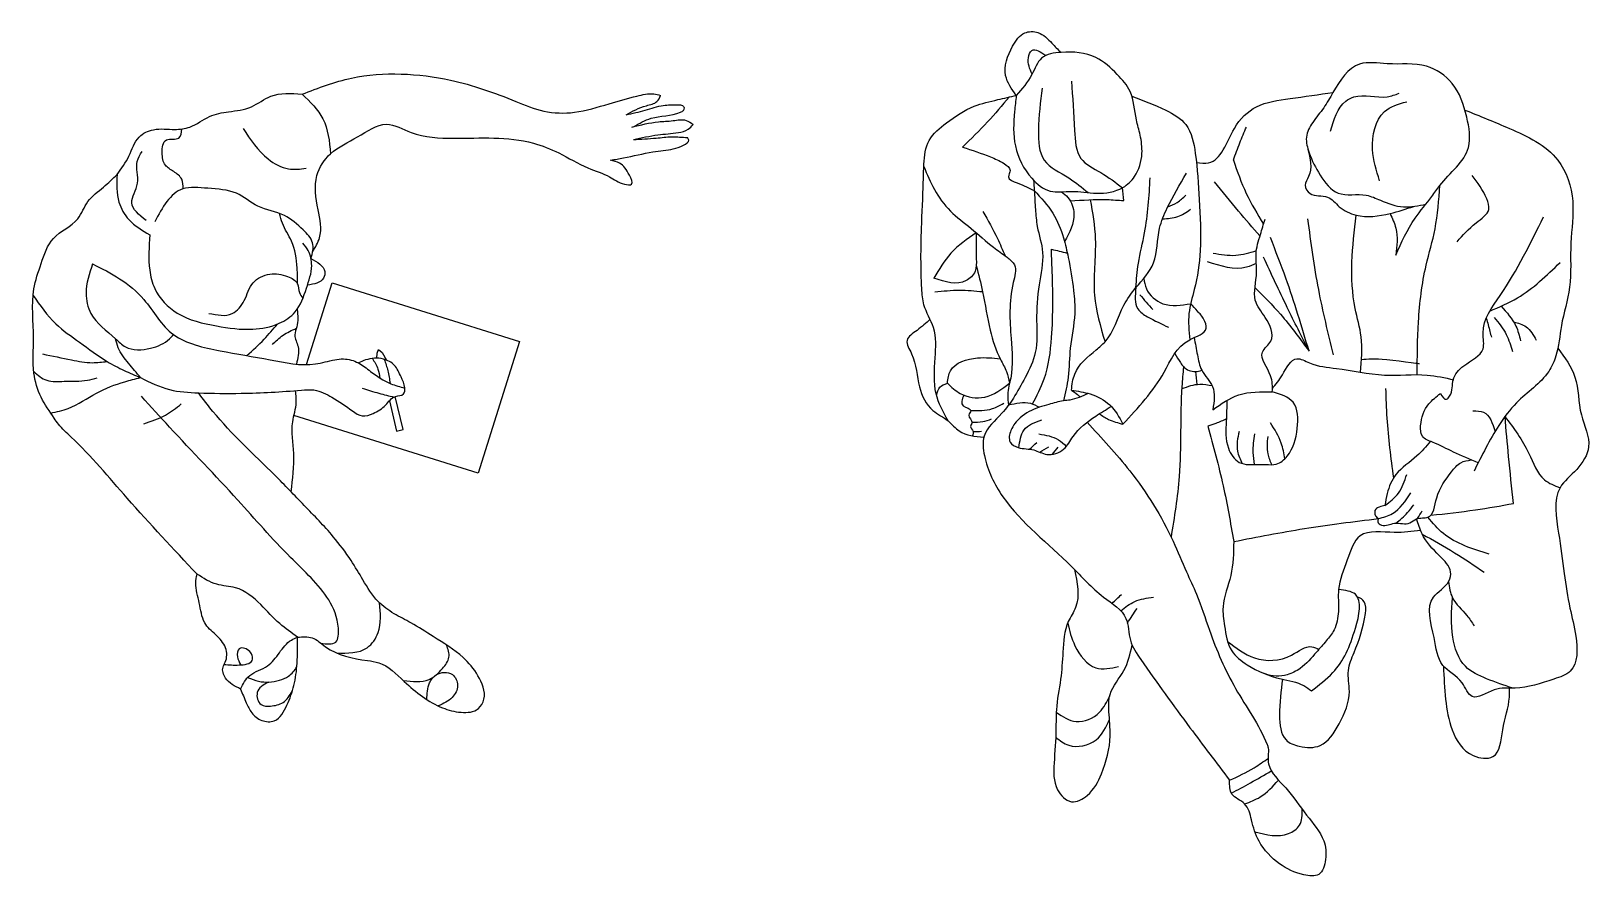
# Model space of a CAD drawing. Header units: inches. Extents: x 2044 to 8221, y 11207 to 15851.
# Drawn here: x 5430 to 8090, y 12635 to 14077 of the extents above; entities that cross this region are included whole.
import ezdxf

# ---------------------------------------------------------------- set-up
doc = ezdxf.new("R2010")
doc.units = ezdxf.units.IN
doc.header["$MEASUREMENT"] = 0
doc.layers.add('freecads.com', color=7, linetype='Continuous')

msp = doc.modelspace()

# ---------------------------------------------------------------- linework, layer by layer
at = {"layer": 'freecads.com'}
for points in [[(5900.2, 13508.1), (5943.8, 13647.6), (6263.1, 13547.8), (6192.9, 13323.1), (5878.5, 13421.4)], [(6019.9, 13519.1), (6020.5, 13527.6), (6023, 13533.7), (6029.2, 13528.7), (6036.4, 13515.9)], [(6041.6, 13446.7), (6053.4, 13394.6), (6065.1, 13397.5), (6051.2, 13453.6)]]:
    msp.add_lwpolyline(points, dxfattribs=at)
for points in [[(7111.1, 13967.3), (7092.9, 14001.1), (7104.8, 14051), (7125.6, 14073.8), (7148, 14074.3), (7171.9, 14056.2), (7186.5, 14040.5)], [(7138.1, 14003.6), (7131.7, 14031.5), (7137.6, 14043.6), (7161.7, 14035.3)], [(7111.1, 13967.3), (7137.6, 14002.6), (7154.3, 14030.7), (7187.5, 14040.6), (7246.8, 14031.7), (7283.2, 14003.1), (7305.1, 13974), (7316, 13925.7), (7322.3, 13899.7), (7325.4, 13868), (7312.9, 13829), (7293.1, 13810.3), (7247.9, 13800.4), (7205.2, 13803.6), (7168.8, 13804.1), (7137.6, 13825.9), (7109.5, 13881), (7108, 13939.7), (7111.1, 13967.3)], [(7758.6, 13694.7), (7791.5, 13757.8), (7820.3, 13795), (7833.8, 13813.8), (7882.5, 13878.4), (7879.6, 13930.2), (7854.7, 13987.7), (7810.9, 14016.8), (7744, 14021.1), (7696.9, 14020.6), (7651.4, 13972.3), (7635.6, 13946.2), (7616.8, 13921.3), (7606, 13895.9), (7610.7, 13869.5), (7629.5, 13831.4), (7660.1, 13800.8), (7708.2, 13797), (7732.2, 13788.5), (7771.8, 13777.2), (7810.1, 13781.8)], [(5892.4, 13969.3), (5976.8, 13996.8), (6061.4, 14003.7), (6145.8, 13993.3), (6256.9, 13957), (6304.8, 13940.4), (6357.2, 13938.5), (6416.1, 13952.9), (6463.8, 13966.1), (6492.6, 13969.8), (6504.2, 13967.3)], [(7205.3, 13991.3), (7210.5, 13907.4), (7221.4, 13859.7), (7255.3, 13835.6), (7292.2, 13809.8)], [(5576.8, 13832.5), (5597, 13863.9), (5614.5, 13896.3), (5639, 13908.8), (5675, 13909.3), (5700.9, 13913.3), (5734.5, 13931.3), (5767, 13939.3), (5805.9, 13947.8), (5838.9, 13965.8), (5892.4, 13969.3)], [(5892.4, 13969.3), (5927.9, 13927.3), (5941.1, 13867.8)], [(6445.2, 13934.1), (6479.8, 13949.7), (6497.9, 13956.9), (6504.2, 13967.3)], [(6994.6, 13412.2), (6974.3, 13458.4), (6972.7, 13519.8), (6969.6, 13571.2), (6953.5, 13610.2), (6949.8, 13637.8), (6949.3, 13740.4), (6952.4, 13819.4), (6953.5, 13850), (6962.3, 13890.4), (6992, 13920.5), (7039.3, 13948.6), (7079.4, 13960), (7111.1, 13967.3)], [(7098.9, 13964.5), (7062.1, 13922.1), (7019.2, 13879.2)], [(7155.2, 13979.8), (7148.9, 13907.4), (7158.7, 13856.8), (7200.7, 13826.4), (7233.5, 13801.5)], [(7308.2, 13965.8), (7366.1, 13942), (7400.3, 13917.4), (7416.5, 13868.3), (7423.1, 13789.8), (7424.9, 13702.6), (7414.7, 13636.1), (7405.7, 13595.4), (7406.9, 13550.5)], [(7418.4, 13852.8), (7439.2, 13852.3), (7483.1, 13910.9), (7520.8, 13947.8), (7578.1, 13961.8), (7651.4, 13972.3)], [(7647.3, 13906.4), (7673.3, 13957.4), (7686.8, 13964.6), (7744, 13965), (7764.2, 13970.8)], [(6445.2, 13934.1), (6478, 13942.1), (6508.7, 13950.1), (6533.7, 13951.3), (6541.5, 13949.9), (6544.8, 13946)], [(6458.1, 13913.9), (6488, 13928.2), (6538.1, 13938.6), (6543, 13941.7), (6544.8, 13946)], [(7731, 13821.8), (7719, 13875.2), (7739.2, 13939.6), (7777.2, 13956.4)], [(7876.6, 13942.2), (7952.3, 13910.9), (8034.9, 13856.9), (8060.4, 13786.7), (8057.3, 13715.7), (8055, 13640.1), (8041.1, 13574.6), (8031.8, 13522.9), (8019.5, 13496.7), (7964.6, 13443.1), (7934.5, 13404.6), (7892.1, 13326.7)], [(5689.4, 13807.9), (5687, 13824.3), (5673.4, 13837.3), (5659.1, 13848.4), (5653.7, 13869.4), (5661, 13891.3), (5682, 13894.5), (5687.5, 13910.1)], [(5791.6, 13910.8), (5834.5, 13858.8), (5869.2, 13842), (5899.3, 13843)], [(5910.3, 13700.5), (5922.3, 13724.6), (5919.8, 13772.3), (5917.8, 13830.7), (5941.1, 13867.8), (5987.1, 13896.4), (6036.7, 13918), (6078.3, 13904.1), (6150.8, 13894.2), (6287, 13885.8), (6330.5, 13869.1), (6380.2, 13843.6), (6417.2, 13828.2), (6442.4, 13815.9), (6454.6, 13815.9), (6450.8, 13831.4), (6434, 13851.7), (6418.9, 13856.8)], [(6455, 13913.2), (6500.3, 13922.2), (6525.3, 13924.2), (6547.6, 13924.7), (6559.6, 13917.7)], [(6457.7, 13891.9), (6499.5, 13899.9), (6534.4, 13904), (6551, 13909.4), (6559.6, 13917.7)], [(7481.4, 13857), (7492.5, 13886.6), (7503.8, 13913.3)], [(6418.9, 13856.8), (6440.7, 13860.7), (6490.9, 13870.8), (6525.7, 13876.1), (6543.4, 13882.4), (6552.2, 13891.1), (6549.9, 13895.2)], [(6457.7, 13891.9), (6496.6, 13894.5), (6523.3, 13896.6), (6549.9, 13895.2)], [(5626.3, 13754), (5601.9, 13784.2), (5611.7, 13817.3), (5611.1, 13854.8), (5619.3, 13871.6)], [(7019.2, 13879.2), (7066.8, 13862.4), (7090.4, 13850.9), (7100.3, 13839.4), (7097.7, 13828.4), (7112.4, 13817.9), (7141.7, 13804.9)], [(7481.4, 13857), (7503.4, 13800.2), (7532.9, 13747.6)], [(7608.7, 13875.5), (7609.8, 13828.9), (7604, 13814), (7612.2, 13800.1), (7642, 13793.8), (7662.2, 13777.5), (7690.7, 13763), (7748.7, 13765.8), (7789.4, 13778)], [(5713.2, 13151), (5594, 13280.4), (5498.3, 13384.7), (5476.8, 13406.6), (5469.5, 13416.9), (5447.2, 13452.5), (5434.8, 13493.8), (5434.3, 13553.4), (5434.8, 13637.2), (5447.2, 13680.5), (5468.2, 13723.4), (5509.5, 13757), (5527, 13786.1), (5553.6, 13811), (5576.8, 13832.5)], [(5576.8, 13832.5), (5580, 13785.3), (5597, 13755.4), (5632.5, 13729.4)], [(6953.2, 13845.9), (6971.2, 13806.9), (6998.6, 13770), (7033.9, 13740.5), (7072.2, 13708.3), (7095.2, 13691.4), (7107.8, 13678.2), (7105.8, 13648.2), (7102.3, 13552.5), (7101.5, 13485.3), (7096.4, 13457.2), (7098, 13439.4)], [(7205.1, 13464.6), (7210.7, 13491.9), (7247.5, 13533.5), (7262.4, 13546.9), (7294.5, 13609.3), (7315.2, 13639.4), (7345.3, 13681.7), (7355.5, 13740.7), (7368.7, 13775.3), (7401.3, 13834.7)], [(7863.3, 13717.7), (7895.6, 13750), (7917.1, 13772.9), (7913.8, 13790.7), (7888.6, 13830.9)], [(5907.6, 13689.1), (5910.3, 13715.9), (5894.3, 13737.9), (5862.3, 13762.4), (5816.9, 13778.4), (5780.4, 13800.3), (5731.4, 13808.8), (5688.9, 13807.8), (5641, 13751.4)], [(7140.5, 13822.7), (7141.7, 13804.9), (7143.6, 13772.9), (7146.9, 13743.8), (7155.9, 13699.4), (7149.9, 13644.3), (7145.7, 13583), (7143.5, 13529), (7126.1, 13486.2), (7106, 13451.1), (7086.4, 13425.2), (7056.2, 13386.1), (7056.7, 13353.2), (7088.1, 13283), (7205, 13164.2), (7260, 13111.8), (7298.1, 13075.4), (7305.7, 13038.2), (7323.5, 13005.2), (7407.4, 12889.1), (7475.1, 12799.4)], [(7141.7, 13804.9), (7173.5, 13766.3), (7191.5, 13724.5), (7199.6, 13690.9), (7208.9, 13634.5), (7210.7, 13595.6), (7203.1, 13536.4), (7199.6, 13487), (7191.5, 13446.4)], [(7188, 13802.7), (7199.2, 13793.1), (7209.4, 13765.3), (7193.4, 13717.9)], [(7294.3, 13787.8), (7292.2, 13809.8)], [(7315.2, 13639.4), (7319.3, 13680.9), (7330, 13733.1), (7339.5, 13826.8)], [(7526.8, 13727.5), (7490.2, 13770), (7449.5, 13819.7)], [(7795, 13491.1), (7797.3, 13581.2), (7810.3, 13677.6), (7825.5, 13739.6), (7833.8, 13813.8)], [(7203.3, 13787.3), (7265.8, 13789.6), (7294.3, 13787.8)], [(7237.2, 13789.4), (7245.8, 13722.4), (7244.6, 13626.4), (7262.4, 13546.9)], [(7369.6, 13777.1), (7385.4, 13784.7), (7400.2, 13796.9)], [(5884.8, 13645.1), (5884.1, 13672.9), (5874.4, 13718.6), (5858.8, 13749.1), (5853.7, 13765.9)], [(7054.1, 13769.5), (7078.8, 13723.2), (7091.8, 13694)], [(7360.5, 13756.8), (7386.5, 13760.5), (7408.1, 13773)], [(7547.9, 13461.6), (7545, 13489.1), (7531.1, 13529.5), (7545.4, 13548.4), (7535.9, 13588.4), (7518.9, 13617.9), (7521.1, 13665.8), (7520.2, 13696.2), (7527.6, 13730.2), (7535.4, 13756.2)], [(7652.4, 13524.9), (7627, 13636.1), (7608.6, 13756.6)], [(7698.2, 13495.2), (7699.5, 13555.5), (7689.3, 13604), (7690.7, 13763)], [(7748.7, 13765.8), (7758.6, 13740.9), (7758.6, 13694.7)], [(7834.9, 13459.2), (7845.1, 13449), (7850.4, 13454.3), (7856.7, 13482.5), (7874.6, 13506.1), (7907.5, 13535.1), (7907.5, 13561.7), (7936.6, 13626.3), (8010.7, 13760.4)], [(5632.5, 13729.4), (5632.5, 13669), (5641, 13638), (5679.5, 13596.1), (5746.4, 13574.1), (5808.4, 13568.6), (5853.4, 13578.6), (5880.8, 13598.1), (5899.8, 13638.5), (5908.8, 13677), (5902.8, 13702.5), (5893.8, 13715.4)], [(7042.7, 13733.1), (6999.5, 13698.1), (6970.5, 13655.5)], [(7042.7, 13733.1), (7042.8, 13688.4), (7040.7, 13667.3), (7025.5, 13651.4), (6970.5, 13655.5)], [(7610.6, 13531.1), (7571, 13655.4), (7544.6, 13724.8)], [(7138.8, 13441.1), (7158.5, 13483.7), (7171.3, 13554.2), (7172.1, 13673.8), (7170.9, 13705)], [(7170.9, 13705), (7198, 13698.5)], [(7446.8, 13698.2), (7485.5, 13694.7), (7520.8, 13702.5)], [(5535, 13679.8), (5523.8, 13630.1), (5532.1, 13595.5), (5574.2, 13552.4), (5591.2, 13538.5), (5633.8, 13536.1), (5666.2, 13552.3), (5672.9, 13559.3)], [(5535, 13679.8), (5581.1, 13654.6), (5622.3, 13619.3), (5672.9, 13559.3), (5710.2, 13541.8), (5752.5, 13531.8), (5837.9, 13516.4), (5915.2, 13509.3), (5948.2, 13516.4), (5963, 13517.9), (5988.5, 13511), (6009.2, 13496.7), (6043.8, 13475.7), (6067.6, 13468.1)], [(5907.6, 13689.1), (5922.8, 13679.5), (5931.3, 13667.1), (5929.1, 13655.8), (5901.6, 13643.7)], [(7042.8, 13677), (7053.6, 13632.3), (7066.5, 13566.9), (7083.9, 13517.1), (7094.4, 13496.2), (7099.6, 13476.6)], [(7520.6, 13680.6), (7503.9, 13674.3), (7437.4, 13683.4)], [(7610.6, 13531.1), (7573.3, 13605.8), (7532.9, 13691.3)], [(7918.9, 13599.4), (7966.2, 13621.9), (8038.8, 13682.4)], [(5733.3, 13595.6), (5773.2, 13595.2), (5793.7, 13617.7), (5808.9, 13647.9), (5837.3, 13662.4), (5867.8, 13658.3), (5884.5, 13645.8), (5887.9, 13630.9), (5893.9, 13621.6)], [(7328.5, 13655.3), (7333, 13637.5), (7361.2, 13612.1), (7408.6, 13612.1)], [(5433.4, 13626.2), (5472, 13577.9), (5512.9, 13546.2), (5559.8, 13513.6), (5589, 13498.2), (5616.7, 13486)], [(6972.2, 13632.3), (7014.1, 13635.1), (7053.6, 13632.6)], [(7315.2, 13639.4), (7318.4, 13603.3), (7334.7, 13589.9), (7371, 13572)], [(7321.7, 13627.2), (7344, 13602.1)], [(7518.2, 13639.7), (7561.8, 13594.1), (7610.6, 13531.1)], [(5884, 13602.2), (5883.4, 13572.5), (5880.2, 13558.9), (5885.5, 13538.9), (5882.6, 13508.9)], [(7293.1, 13406.6), (7363.2, 13495.1), (7406.9, 13550.5), (7435, 13570.5), (7431.2, 13585.2), (7420.1, 13599.5), (7408.6, 13612.1)], [(7938.1, 13607.7), (7963.5, 13574), (7971.4, 13548.8)], [(5798.4, 13523.5), (5827.6, 13551.5), (5850.2, 13577.3)], [(5841.7, 13542.4), (5859.9, 13558.2), (5882.8, 13570.2)], [(6963.9, 13585.4), (6941.7, 13566.6), (6924.6, 13549.5), (6932.3, 13526.8), (6945.7, 13470.1), (6968.9, 13429.9), (6994.6, 13412.2), (7013.8, 13395), (7055.7, 13384.4)], [(7912.9, 13587.3), (7919.2, 13564.6), (7921.6, 13554.9)], [(7926.5, 13588.6), (7947.1, 13559.4), (7957.5, 13530.6)], [(7959.8, 13581), (7980.8, 13572.8), (7998.2, 13549.7)], [(5616.7, 13486), (5596.3, 13510.4), (5578.7, 13536.9), (5574.2, 13552.4)], [(7414.6, 13554.2), (7420, 13524.7), (7427.6, 13498.5), (7445.9, 13470.8), (7446.3, 13431.3)], [(5449.6, 13526.4), (5499.2, 13516.2), (5534.4, 13511.5), (5559.8, 13513.6)], [(5616.7, 13486), (5666.3, 13465.6), (5715.6, 13460), (5788.7, 13459.3), (5891.3, 13464.7), (5912.7, 13465), (5943.4, 13452.4), (5978.6, 13429.2), (5995.1, 13420.8), (6013.7, 13425), (6034.8, 13439.1), (6051.9, 13453.9), (6065.5, 13458.1), (6067.6, 13468.6), (6061.3, 13487.2), (6049.8, 13507.1), (6031.2, 13517.6), (6000.8, 13516.1), (5988.5, 13511)], [(6012.3, 13518.7), (6021.9, 13500.6), (6025.3, 13485.4)], [(6032.6, 13517.2), (6038.7, 13497.7), (6042.6, 13476.2)], [(6993.5, 13476.5), (6998.8, 13497.7), (7045.1, 13519.6), (7083.4, 13518.1)], [(7548, 13467.4), (7565.1, 13490.6), (7589.8, 13518.2), (7611.1, 13511.2), (7657.2, 13501.7), (7739.2, 13490.4), (7812, 13490.4), (7857.6, 13482.3)], [(7700, 13516.9), (7743, 13517.1), (7795.2, 13510.1), (7793.2, 13510.4)], [(8035.2, 13536.2), (8064.2, 13486.8), (8075.2, 13422.6), (8087.6, 13367.9), (8067.2, 13329.6), (8038.8, 13298.2), (8036.3, 13221), (8045.8, 13151.8), (8055.8, 13092.9), (8065.7, 13045.2), (8056.3, 12985.5), (8028.4, 12972), (7962.2, 12956.6), (7926.3, 12953.6), (7889, 12942.2), (7871.6, 12965.6), (7838.7, 12995.4), (7823.8, 13042.7), (7822.8, 13111.8), (7849.1, 13139.2), (7852.1, 13154.6), (7833.2, 13182), (7803.3, 13219.8), (7793.9, 13245.2)], [(5434.5, 13496.2), (5456.7, 13481.6), (5486.6, 13479.8), (5526, 13481.6), (5542.8, 13485.8)], [(5463.5, 13425.6), (5493.5, 13433.4), (5541.6, 13459.6), (5589.9, 13479), (5616.7, 13486)], [(7375.6, 13213.5), (7389.5, 13317.4), (7394.1, 13470.9), (7396.8, 13504.2)], [(7416.6, 13496.4), (7419.2, 13474.4)], [(5884.7, 13043.4), (5909.7, 13042.3), (5932.2, 13027.2), (6004, 13003.6), (6023.2, 12999.8), (6066.7, 12968), (6132, 12923), (6163.7, 12915.4), (6193.3, 12921.7), (6202.6, 12937.5), (6192.5, 12977.8), (6167.3, 13008.7), (6116.3, 13044.4), (6078.2, 13067.9), (6049.5, 13083.5), (6022.1, 13104.3), (5996.3, 13141.1), (5976, 13174.2), (5945.6, 13214.8), (5896.1, 13268.1), (5846, 13319.6), (5740.1, 13428.5), (5715.6, 13460)], [(5873.6, 13291.4), (5878.2, 13356.6), (5876.4, 13410.7), (5882.5, 13443.9), (5880.9, 13463.8)], [(5995.1, 13468.3), (6023.5, 13459.4), (6049.5, 13452.9)], [(6974.8, 13456.3), (6980.8, 13469.5), (6993.5, 13476.5)], [(6993.5, 13476.5), (7015.4, 13458.9), (7057.1, 13452.9), (7099.6, 13476.6)], [(7233.7, 13459.1), (7202.6, 13447.8), (7191.5, 13446.4), (7166.6, 13440.3), (7150.2, 13435.4), (7117.7, 13417.6), (7101.9, 13396), (7100.6, 13376.1), (7114.3, 13366.8), (7140.8, 13362.7), (7163.2, 13355.1), (7191.7, 13364.1), (7208, 13385.8), (7246.5, 13420.3), (7273, 13436.8)], [(7205.1, 13464.6), (7237.3, 13458.1), (7270.4, 13439.5), (7293.1, 13406.6)], [(7393.9, 13467.3), (7424.1, 13474.8), (7445.2, 13472.3)], [(7446.3, 13431.3), (7490.6, 13456.5), (7547.9, 13461.6)], [(7470.4, 13447.2), (7469.3, 13412.1), (7472.9, 13365.7), (7491.6, 13341.5), (7523.9, 13337.9), (7536.5, 13337.9), (7554.7, 13338.4), (7573.3, 13352.1), (7590.5, 13399.5), (7583.4, 13443.9), (7547.9, 13461.6)], [(7755, 13315.1), (7743.9, 13417.1), (7741.8, 13467.6)], [(7899.2, 13340.9), (7857.2, 13359), (7821.3, 13375.9), (7803.9, 13386.1), (7801, 13404), (7815, 13441.2), (7834.9, 13459.2)], [(5924.2, 13033.4), (5949.9, 13035.2), (5954.3, 13058.8), (5937.8, 13106.9), (5872.8, 13179.5), (5782.7, 13277.2), (5666.3, 13401.6), (5618.2, 13454.2)], [(5622.2, 13407.4), (5659.2, 13422), (5686.3, 13441.2)], [(7021.3, 13456.1), (7020.5, 13437.7), (7033.7, 13429.5), (7030.2, 13422.1), (7035.5, 13409.3), (7033, 13402.9), (7037.3, 13394.3), (7035.9, 13386.8)], [(7033.7, 13429.8), (7070.4, 13433.1), (7089.5, 13442.3)], [(7098, 13439.4), (7116.9, 13443.1), (7135.4, 13442.3), (7150.2, 13435.4)], [(7035.5, 13409.9), (7053.8, 13411.1), (7068.9, 13415.6)], [(7115.6, 13366.4), (7124.2, 13396.8), (7154.4, 13414)], [(7231.8, 13409.9), (7304.7, 13327), (7378.6, 13207.1), (7401.3, 13154.8), (7418.4, 13116.9), (7440.5, 13055.4), (7485.3, 12955.7), (7539, 12860.4), (7540.8, 12855), (7540.8, 12840.8), (7541.6, 12827.2), (7570.7, 12786.4), (7606.4, 12740), (7635.6, 12696.2), (7638.8, 12664.4), (7627.3, 12639), (7601.4, 12638.2), (7560.3, 12657), (7525.2, 12695.6), (7512.4, 12731.9), (7500.5, 12759.4), (7478.9, 12775.8), (7475.1, 12799.4)], [(7469.5, 13415.6), (7451.6, 13407.8), (7437.7, 13403.2)], [(7569.3, 13347.5), (7563.2, 13374.3), (7544.6, 13409.1)], [(7890, 13429.3), (7908.2, 13427.2), (7928, 13394.1)], [(7944.9, 13419.7), (7985.6, 13356.9), (8012.4, 13311.7), (8038.8, 13298.2)], [(7959.3, 13271.4), (7951.1, 13351.7), (7944.9, 13419.7)], [(7037.4, 13393.9), (7051.8, 13394.5)], [(7149.7, 13389.9), (7182.9, 13380), (7196.3, 13368.8)], [(7437.7, 13403.2), (7464, 13301.7), (7482, 13206.5)], [(7491.1, 13394.4), (7488.5, 13360.6), (7496.5, 13339.5)], [(7517.6, 13337.7), (7515.3, 13358.1), (7518.3, 13390.4)], [(7540, 13385.4), (7540, 13356.1), (7546.7, 13337.5)], [(7817.5, 13377.4), (7794.5, 13352.4), (7758.9, 13320.8), (7743.9, 13288.5), (7740.1, 13268)], [(7133.7, 13364), (7145.8, 13375.6)], [(7151, 13358.9), (7166.5, 13368)], [(7172.7, 13355.3), (7182.4, 13367.3)], [(7728.8, 13245.6), (7727.9, 13240.2), (7734.3, 13234.7), (7756.4, 13237.6), (7782.6, 13238.3), (7793.9, 13245.2), (7813.4, 13247.8), (7828.4, 13280.8), (7853.7, 13325.2), (7869.3, 13340.9), (7887.3, 13345.7)], [(7740.1, 13268), (7763.1, 13289.1), (7777.2, 13320.8)], [(7728.8, 13245.6), (7752.9, 13254.2), (7784.2, 13289.4)], [(7818.5, 13251.4), (7894.4, 13260.5), (7959.3, 13271.4)], [(7482, 13206.5), (7602.6, 13228.6), (7728.8, 13245.6)], [(7740.1, 13268), (7730.4, 13265.4), (7724.4, 13261.9), (7724, 13250.4), (7728.8, 13245.6)], [(7758.6, 13237.8), (7778.8, 13255.8), (7789.3, 13269.3)], [(7795.7, 13245.8), (7803.7, 13259)], [(7918.1, 13185), (7839.8, 13220.2), (7813.4, 13247.8)], [(7800.8, 13225.5), (7756, 13222), (7697.9, 13216.2), (7675.6, 13175.3), (7660.9, 13124.7), (7660.6, 13087.4), (7653.2, 13055.7), (7639.9, 13037.2), (7623.3, 13017.9), (7595.4, 12990.3), (7573.3, 12979.3), (7535.5, 12980.8), (7529.3, 12983.4)], [(7803.6, 13219.2), (7859, 13187.5), (7909.3, 13154.2)], [(7482, 13206.5), (7477, 13148.6), (7463.8, 13095.1), (7466.3, 13062.9), (7478.7, 13020.1), (7505.1, 12996.2), (7562.8, 12972.3), (7601.5, 12960.8), (7614.7, 12951.7)], [(5787.3, 12955), (5761.8, 12973.7), (5757.5, 12992.5), (5761.3, 13000.6), (5761.8, 13025.3), (5744.7, 13047.8), (5726.4, 13067.8), (5717, 13101.9), (5711, 13135.7), (5713.2, 13151)], [(5884.7, 13043.4), (5854.3, 13066.5), (5821.9, 13098.9), (5778.7, 13127.7), (5746.7, 13133.6), (5713.2, 13151)], [(7210.2, 13159), (7212.2, 13094.1), (7199.7, 13069.9), (7190.5, 13018.1), (7186.6, 12971.6), (7179.4, 12919.8), (7178.7, 12887), (7175.5, 12828.7), (7181.4, 12783.4), (7205.3, 12762.9), (7232.1, 12773.6), (7256.4, 12810.6), (7271.2, 12875.1), (7269.1, 12916.3), (7271.2, 12945.9), (7294.7, 12986.8), (7308.8, 13029.8)], [(7848.5, 13138.1), (7855.3, 13110.6), (7879.8, 13080.4), (7892.1, 13062.8)], [(7274.6, 13101.1), (7290.3, 13116.1)], [(7289.2, 13088.5), (7313.1, 13104.3), (7345.2, 13111.7)], [(7614.7, 12951.7), (7651, 12983), (7689.7, 13058.8), (7689.7, 13116.5), (7660.9, 13124.7)], [(5951, 13016.6), (6003.5, 13025.5), (6022.1, 13051.2), (6024.6, 13101.9)], [(7300.7, 13067.3), (7317.1, 13092.5)], [(7958.1, 12956.6), (7913.5, 12972.5), (7877.3, 12993.8), (7855.9, 13043.3), (7855.3, 13110.6)], [(7198.7, 13067.6), (7211.1, 13028.7), (7246.9, 12991.3), (7285.6, 12993.3)], [(5787.3, 12955), (5797.2, 12931.5), (5806.4, 12914.5), (5823.7, 12901.5), (5844.9, 12900.9), (5866.6, 12927.7), (5878.5, 12961), (5883.9, 12999), (5884.7, 13043.4)], [(5787.3, 12955), (5803, 12978.1), (5833.5, 12994.5), (5853.6, 13016.8), (5874.2, 13038.6), (5884.7, 13043.4)], [(7471.5, 13036.2), (7517.4, 13008.3), (7580.8, 13012.9), (7615.5, 13027.1), (7627.2, 13022.4)], [(5759.6, 12997.1), (5785.3, 12996), (5807.3, 13003.9), (5801.2, 13020.9), (5785, 13023.6), (5782.1, 13010.1), (5787.4, 12996.6)], [(6065.1, 12969.6), (6109, 12971.5), (6132, 12990), (6143, 13009.3), (6139, 13030.1)], [(5799.5, 12974.8), (5818.2, 12968.3), (5853.8, 12970), (5869.4, 12976.8), (5883.5, 12993)], [(6105.4, 12937), (6109.8, 12965.5), (6121.3, 12979.3), (6148.8, 12979.6), (6157.7, 12961.2), (6148.5, 12940.7), (6124.8, 12926.1)], [(7839.9, 12994), (7843.6, 12937.3), (7854.8, 12885.4), (7890.7, 12841.4), (7924.3, 12839.8), (7941.1, 12885.4), (7952.3, 12941.3), (7952.4, 12956.6)], [(5835, 12967), (5815.9, 12949), (5822.5, 12928.8), (5838.4, 12926), (5860, 12932.2), (5875.9, 12951.7)], [(7179.2, 12915.5), (7213.2, 12899.5), (7253.1, 12915.5), (7270.4, 12942.7)], [(7178.3, 12872.8), (7200.4, 12859.2), (7247.3, 12868.6), (7270, 12903)], [(7475.1, 12799.4), (7517.1, 12820.9), (7540.7, 12836.7)], [(7478, 12777.3), (7510.7, 12795.2), (7546.2, 12815.4)], [(7500.7, 12759.2), (7527.2, 12771), (7558.3, 12799.6)], [(7518.3, 12711.6), (7575.5, 12708.4), (7594.2, 12722.7), (7598.7, 12750.3)]]:
    msp.add_spline(points, degree=3, dxfattribs=at)
for points, knots in [([(7381.7, 13527.3), (7384.8, 13522), (7389.4, 13514.1), (7398.5, 13500.4), (7413.5, 13494.7), (7424, 13497.4), (7427.6, 13498.5)], [0, 0, 0, 0, 18.395202, 27.705574, 48.93432, 60.215258, 60.215258, 60.215258, 60.215258]), ([(7205.1, 13464.6), (7208.6, 13462.2), (7213.8, 13458.5), (7218.7, 13454.5), (7220.3, 13453.1)], [0, 0, 0, 0, 12.877139, 19.107603, 19.107603, 19.107603, 19.107603]), ([(7252.8, 13424.5), (7257.8, 13420.7), (7270.1, 13412.8), (7284.6, 13408.9), (7293.1, 13406.6)], [62.001354, 62.001354, 62.001354, 62.001354, 80.667109, 106.631529, 106.631529, 106.631529, 106.631529]), ([(7565.1, 12971.8), (7562.7, 12951.9), (7558.4, 12918.4), (7562.5, 12868.3), (7597.1, 12854.7), (7636.8, 12853.8), (7664.9, 12898.5), (7684.1, 12942.9), (7673.8, 12985.9), (7692.9, 13029.2), (7705.5, 13065.2), (7708.5, 13103.7), (7697.9, 13110.3), (7693.5, 13111.9)], [0, 0, 0, 0, 62.086874, 105.039545, 130.165385, 165.764212, 214.753056, 272.965189, 308.551845, 340.600984, 410.186565, 430.219496, 443.907077, 443.907077, 443.907077, 443.907077])]:
    msp.add_open_spline(points, degree=3, knots=knots, dxfattribs=at)

doc.saveas('drawing.dxf')
